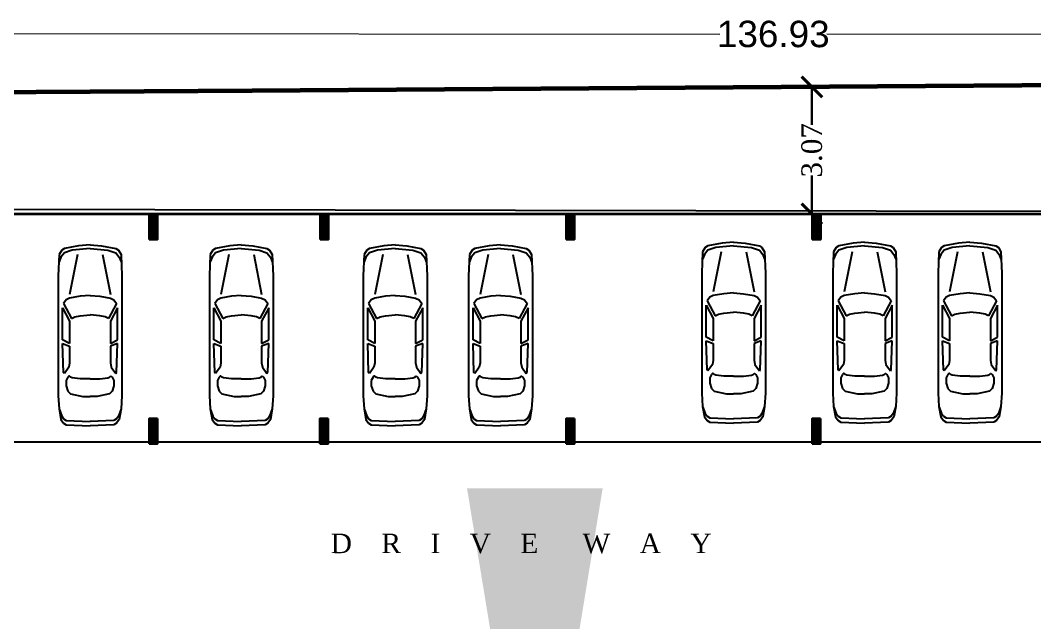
# Model space of a CAD drawing. Header units: metres. Extents: x 0 to 63445, y 32361 to 32804.
# Drawn here: x 63029.51 to 63054.12, y 32715.79 to 32730.38 of the extents above; entities that cross this region are included whole.
import ezdxf

# ---------------------------------------------------------------- set-up
doc = ezdxf.new("R2010")
doc.units = ezdxf.units.M
doc.header["$MEASUREMENT"] = 0
doc.header["$PDMODE"] = 34
doc.header["$PDSIZE"] = -10
for name, pattern in [('CONTINULUS', [0]), ('DASHED', [0.75, 0.5, -0.25]), ('DASHED2', [0.375, 0.25, -0.125]), ('HIDDEN', [9.525, 6.35, -3.175])]:
    doc.linetypes.add(name, pattern=pattern)
doc.layers.get('0').update_dxf_attribs({"lineweight": 25})
for name, color, linetype, lineweight in [('BLK_1_FLR_-1_BLT_UP_AREA', 14, 'DASHED', 9), ('CAR', 252, 'Continuous', 25), ('COLUMN', 1, 'Continuous', 30), ('DIM', 56, 'Continuous', 20), ('site', 15, 'Continuous', 50), ('TEXT-2', 65, 'Continuous', 18), ('wall', 7, 'Continuous', 30)]:
    doc.layers.add(name, color=color, linetype=linetype, lineweight=lineweight)
doc.layers.add('BLK_1_FLR_-1_COVERED_PARKING', color=7, linetype='Continuous', plot=False)
doc.layers.add('SPECIAL_PARKING', color=7, linetype='Continuous', plot=False)
doc.layers.add('VISITOR_PARKING', color=7, linetype='Continuous')
doc.styles.add('RS', font='', dxfattribs={"height": 24})
doc.styles.add('small int', font='arial.ttf', dxfattribs={"height": 18})
doc.styles.get("Standard").update_dxf_attribs({"font": 'arial.ttf', "height": 0.4})
doc.styles.add('TNR', font='times.ttf', dxfattribs={"height": 0.5})
doc.styles.get('RS').set_extended_font_data('Century Gothic')
doc.dimstyles.new('ARCHANA', dxfattribs={"dimscale": 0, "dimtxt": 0.5, "dimasz": 0.5, "dimexe": 0, "dimexo": 0, "dimgap": 0, "dimtad": 0, "dimzin": 0, "dimdsep": 46, "dimtxsty": 'TNR', "dimblk": 'ARCHTICK', "dimcen": 0.09, "dimclrd": 36, "dimclre": 36, "dimclrt": 7, "dimadec": 0, "dimazin": 0, "dimtfac": 1, "dimtofl": 0, "dimtmove": 0, "dimatfit": 3, "dimldrblk": 'ARCHTICK', "dimfxl": 1, "dimfrac": 2, "dimtolj": 1, "dimtzin": 0, "dimlwd": -1, "dimlwe": -1, "dimarcsym": 0})
doc.dimstyles.new('STD', dxfattribs={"dimtxt": 10, "dimasz": 10, "dimexe": 0, "dimexo": 0, "dimgap": 0.09, "dimtad": 0, "dimdec": 0, "dimzin": 0, "dimdsep": 46, "dimlunit": 4, "dimtxsty": 'small int', "dimcen": 0.09, "dimclrd": 75, "dimclre": 75, "dimadec": 0, "dimazin": 0, "dimtfac": 1, "dimtdec": 0, "dimtofl": 0, "dimtmove": 0, "dimatfit": 3, "dimfxl": 1, "dimtolj": 1, "dimtzin": 0, "dimarcsym": 0})

# ---------------------------------------------------------------- blocks, each defined once
blk = doc.blocks.new('A$C7D115503')
at = {"layer": 'COLUMN', "ltscale": 3}
h = blk.add_hatch(dxfattribs=at)
h.set_pattern_fill('ANSI31', color=256, style=0)
h.paths.add_polyline_path([(-14.36, -11.59), (-6.36, -11.59), (-6.36, 12.41), (-14.36, 12.41)])
at = {"layer": 'COLUMN', "ltscale": 0.05}
for p, q in [((-14.36, 12.41), (-6.36, 12.41)), ((-14.36, 12.41), (-14.36, -11.59)), ((-6.36, 12.41), (-6.36, -11.59)), ((-6.36, -11.59), (-14.36, -11.59))]:
    blk.add_line(p, q, dxfattribs=at)
blk = doc.blocks.new('_ArchTick')
at = {"color": 0, "linetype": 'ByBlock', "const_width": 0.15}
blk.add_lwpolyline([(-0.5, -0.5), (0.5, 0.5)], dxfattribs=at)
blk = doc.blocks.new('*D121')
at = {"layer": 'Defpoints', "color": 0, "linetype": 'HIDDEN', "ltscale": 3, "transparency": 16777216}
for p in [(62981.258, 32730.117), (62981.257, 32728.733), (63118.182, 32728.596)]:
    blk.add_point(p, dxfattribs=at)
at = {"layer": 'DIM', "color": 36, "linetype": 'DASHED2', "ltscale": 3, "transparency": 16777216}
for p, q in [((62981.257, 32729.117), (62981.258, 32730.117)), ((63118.183, 32728.979), (63118.184, 32729.979))]:
    blk.add_line(p, q, dxfattribs=at)
at = {"layer": 'DIM', "ltscale": 3, "transparency": 16777216}
for p, q in [((62981.258, 32730.117), (63046.477, 32730.051)), ((63118.184, 32729.979), (63049.073, 32730.049))]:
    blk.add_line(p, q, dxfattribs=at)
at = {"layer": 'DIM', "linetype": 'HIDDEN', "ltscale": 3, "transparency": 16777216, "xscale": 0.2, "yscale": 0.2, "zscale": 0.2}
for p, rotation in [((62981.258, 32730.117), 179.9424950287205), ((63118.184, 32729.979), 359.9424950287206)]:
    blk.add_blockref('_ArchTick', p, dxfattribs=dict(at, rotation=rotation))
at = {"layer": 'DIM', "linetype": 'HIDDEN', "ltscale": 3, "transparency": 16777216, "insert": (63047.775, 32730.05), "char_height": 0.4, "attachment_point": 5, "rotation": 359.9425}
blk.add_mtext('\\A1;{\\H1.6x;136.93}', dxfattribs=at)
blk = doc.blocks.new('A$C1D283AF7')
at = {"layer": 'CAR', "linetype": 'ByBlock'}
for p, q in [((661, 5218, 0), (1345, 5243, 0)), ((2029, 5218, 0), (1345, 5243, 0)), ((458, 4762, 0), (509, 5066, 0)), ((458, 4762, 0), (534, 4965, 0)), ((509, 5066, 0), (585, 5167, 0)), ((534, 4965, 0), (585, 5041, 0)), ((585, 5167, 0), (661, 5218, 0)), ((585, 5041, 0), (661, 5091, 0)), ((661, 5091, 0), (1345, 5117, 0)), ((2029, 5091, 0), (1345, 5117, 0)), ((2105, 5167, 0), (2029, 5218, 0)), ((2105, 5041, 0), (2029, 5091, 0)), ((2181, 5066, 0), (2105, 5167, 0)), ((2156, 4965, 0), (2105, 5041, 0)), ((2232, 4762, 0), (2156, 4965, 0)), ((2232, 4762, 0), (2181, 5066, 0)), ((433, 4382, 0), (458, 4762, 0)), ((2257, 4382, 0), (2232, 4762, 0)), ((433, 961, 0), (433, 4382, 0)), ((787, 4331, 0), (1142, 4407, 0)), ((1142, 4407, 0), (1345, 4407, 0)), ((1548, 4407, 0), (1345, 4407, 0)), ((1902, 4331, 0), (1548, 4407, 0)), ((2257, 961, 0), (2257, 4382, 0)), ((661, 4103, 0), (711, 4255, 0)), ((661, 3951, 0), (661, 4103, 0)), ((711, 4255, 0), (787, 4331, 0)), ((1978, 4255, 0), (1902, 4331, 0)), ((2029, 4103, 0), (1978, 4255, 0)), ((2029, 3951, 0), (2029, 4103, 0)), ((711, 3850, 0), (661, 3951, 0)), ((737, 3824, 0), (711, 3850, 0)), ((762, 3824, 0), (737, 3824, 0)), ((787, 3850, 0), (762, 3824, 0)), ((838, 3875, 0), (787, 3850, 0)), ((1066, 3900, 0), (838, 3875, 0)), ((1345, 3900, 0), (1066, 3900, 0)), ((1345, 3900, 0), (1624, 3900, 0)), ((1624, 3900, 0), (1852, 3875, 0)), ((1852, 3875, 0), (1902, 3850, 0)), ((1902, 3850, 0), (1928, 3824, 0)), ((1928, 3824, 0), (1953, 3824, 0)), ((1953, 3824, 0), (1978, 3850, 0)), ((1978, 3850, 0), (2029, 3951, 0)), ((585, 3723, 0), (559, 2887, 0)), ((610, 3748, 0), (585, 3723, 0)), ((737, 3571, 0), (610, 3748, 0)), ((762, 3444, 0), (737, 3571, 0)), ((1928, 3444, 0), (1953, 3571, 0)), ((1953, 3571, 0), (2080, 3748, 0)), ((2080, 3748, 0), (2105, 3723, 0)), ((2105, 3723, 0), (2130, 2887, 0)), ((762, 2963, 0), (762, 3444, 0)), ((1928, 2963, 0), (1928, 3444, 0)), ((559, 2887, 0), (762, 2963, 0)), ((2130, 2887, 0), (1928, 2963, 0)), ((762, 2887, 0), (559, 2785, 0)), ((559, 2785, 0), (559, 1873, 0)), ((762, 2253, 0), (762, 2887, 0)), ((1928, 2887, 0), (2130, 2785, 0)), ((1928, 2253, 0), (1928, 2887, 0)), ((2130, 2785, 0), (2130, 1873, 0)), ((559, 1873, 0), (762, 2253, 0)), ((585, 1746, 0), (813, 2177, 0)), ((813, 2177, 0), (914, 2126, 0)), ((914, 2126, 0), (1066, 2101, 0)), ((1066, 2101, 0), (1345, 2076, 0)), ((1624, 2101, 0), (1345, 2076, 0)), ((1776, 2126, 0), (1624, 2101, 0)), ((1877, 2177, 0), (1776, 2126, 0)), ((2105, 1746, 0), (1877, 2177, 0)), ((2130, 1873, 0), (1928, 2253, 0)), ((661, 1645, 0), (585, 1746, 0)), ((2029, 1645, 0), (2105, 1746, 0)), ((762, 1594, 0), (661, 1645, 0)), ((1066, 1544, 0), (762, 1594, 0)), ((990, 353, 0), (762, 1493, 0)), ((1345, 1518, 0), (1066, 1544, 0)), ((1345, 1518, 0), (1624, 1544, 0)), ((1624, 1544, 0), (1928, 1594, 0)), ((1700, 353, 0), (1928, 1493, 0)), ((1928, 1594, 0), (2029, 1645, 0)), ((458, 353, 0), (433, 961, 0)), ((2232, 353, 0), (2257, 961, 0)), ((509, 429, 0), (458, 555, 0)), ((534, 226, 0), (458, 353, 0)), ((610, 302, 0), (509, 429, 0)), ((838, 226, 0), (610, 302, 0)), ((1852, 226, 0), (2080, 302, 0)), ((2080, 302, 0), (2181, 429, 0)), ((2156, 226, 0), (2232, 353, 0)), ((2181, 429, 0), (2232, 555, 0)), ((610, 175, 0), (534, 226, 0)), ((1015, 99, 0), (610, 175, 0)), ((1345, 175, 0), (838, 226, 0)), ((1345, 74, 0), (1015, 99, 0)), ((1345, 175, 0), (1852, 226, 0)), ((1345, 74, 0), (1674, 99, 0)), ((1674, 99, 0), (2080, 175, 0)), ((2080, 175, 0), (2156, 226, 0))]:
    blk.add_line(p, q, dxfattribs=at)
blk = doc.blocks.new('*D152')
at = {"layer": 'Defpoints', "color": 0, "ltscale": 0.5, "transparency": 16777216}
for p in [(63048.364, 32728.773), (63048.711, 32728.773), (63048.385, 32725.698)]:
    blk.add_point(p, dxfattribs=at)
at = {"layer": 'wall', "color": 36, "ltscale": 0.5, "transparency": 16777216}
for p, q in [((63048.364, 32728.773), (63048.711, 32728.773)), ((63048.711, 32728.773), (63048.711, 32727.85)), ((63048.711, 32725.698), (63048.711, 32726.621)), ((63048.385, 32725.698), (63048.711, 32725.698))]:
    blk.add_line(p, q, dxfattribs=at)
at = {"layer": 'wall', "color": 36, "ltscale": 0.5, "transparency": 16777216, "xscale": 0.5, "yscale": 0.5, "zscale": 0.5}
for p, rotation in [((63048.711, 32728.773), 90), ((63048.711, 32725.698), 270)]:
    blk.add_blockref('_ArchTick', p, dxfattribs=dict(at, rotation=rotation))
at = {"layer": 'wall', "color": 7, "ltscale": 0.5, "transparency": 16777216, "insert": (63048.711, 32727.235), "char_height": 0.5, "attachment_point": 5, "rotation": 90, "style": 'TNR'}
blk.add_mtext('\\A1;3.07', dxfattribs=at)

msp = doc.modelspace()

# ---------------------------------------------------------------- linework, layer by layer
at = {"layer": 'BLK_1_FLR_-1_BLT_UP_AREA', "color": 14, "linetype": 'CONTINULUS', "ltscale": 0.05}
msp.add_lwpolyline([(62963.109, 32725.9046), (62963.109, 32720.1278), (62959.602, 32720.1278), (62958.4002, 32712.2986), (62963.109, 32712.2986), (62963.109, 32707.4882), (62977.5007, 32707.4882), (62977.5007, 32698.5199), (63001.0856, 32698.5194), (63001.0856, 32693.4478), (63048.8719, 32693.4478), (63048.8719, 32710.124), (63099.0078, 32715.8294), (63099.0123, 32725.675), (62963.109, 32725.9046)], close=True, dxfattribs=at)
at = {"layer": 'BLK_1_FLR_-1_COVERED_PARKING', "ltscale": 0.5}
msp.add_lwpolyline([(62963.109, 32725.9046), (62963.109, 32720.1278), (62959.602, 32720.1278), (62958.4002, 32712.2986), (62963.109, 32712.2986), (62963.109, 32707.4882), (62977.5007, 32707.4882), (62977.5007, 32698.5199), (63001.0857, 32698.5194), (63001.0856, 32693.4478), (63048.8719, 32693.4478), (63095.3959, 32698.2577), (63099.0078, 32715.8294), (63099.0078, 32725.675), (63098.6104, 32725.6752), (63090.7094, 32725.682), (63090.4449, 32725.6895), (63084.2161, 32725.7), (63059.0174, 32725.7426), (62971.542, 32725.9046), (62963.109, 32725.9046)], close=True, dxfattribs=at)
at = {"layer": 'site', "lineweight": 60}
msp.add_lwpolyline([(63068.7688, 32709.3829), (63051.9933, 32707.4816), (63053.1793, 32689.2969), (63027.6613, 32689.3251), (63011.4583, 32689.3251), (62994.3602, 32689.4747), (62985.776, 32689.8635), (62977.3649, 32691.1834), (62968.9537, 32692.5034), (62970.0846, 32697.1696), (62971.5028, 32701.7467), (62965.1735, 32703.7078), (62959.1315, 32705.5799), (62954.0502, 32706.629), (62954.9382, 32710.9304), (62955.7833, 32715.0234), (62956.8554, 32722.007), (62957.9274, 32728.9906), (62981.2569, 32728.7333), (63002.9459, 32728.7333), (63022.0278, 32728.6006), (63035.1352, 32728.6811), (63046.8012, 32728.7618), (63058.4683, 32728.8426)], dxfattribs=at)
at = {"layer": 'SPECIAL_PARKING', "color": 2, "ltscale": 0.5}
msp.add_lwpolyline([(62963.109, 32725.9046), (62963.109, 32720.1278), (62959.602, 32720.1278), (62958.4002, 32712.2986), (62963.109, 32712.2986), (62963.109, 32707.4882), (62977.5007, 32707.4882), (62977.5007, 32698.5199), (63001.0857, 32698.5194), (63001.0856, 32675.9187), (63048.8719, 32675.9187), (63048.8719, 32710.147), (63099.0078, 32715.8294), (63099.0078, 32725.675), (63098.6104, 32725.6752), (63090.7094, 32725.682), (63090.4449, 32725.6895), (63084.2161, 32725.7), (63059.0174, 32725.7426), (62971.542, 32725.9046), (62963.109, 32725.9046)], close=True, dxfattribs=at)
at = {"layer": 'VISITOR_PARKING', "linetype": 'CONTINULUS', "ltscale": 0.05}
msp.add_lwpolyline([(63090.7012, 32725.682), (63017.9397, 32725.682), (63017.9397, 32720.1733), (63090.7012, 32720.1733)], close=True, dxfattribs=at)
at = {"layer": 'wall', "ltscale": 0.5}
msp.add_line((62971.542, 32725.7333), (63099.0078, 32725.675), dxfattribs=at)
at = {"layer": 'wall'}
for centre in [(63042.9306, 32725.5307), (63042.9265, 32720.5861)]:
    msp.add_arc(centre, 0.0254, 0, 90, dxfattribs=at)

# ---------------------------------------------------------------- block references
at = {"layer": 'CAR', "extrusion": (-3.75e-14, 0.001087, 0.999999), "xscale": 0.0008481566692353, "yscale": 0.0008481566692353, "zscale": 0.8481566721217545, "rotation": 180}
for p in [(63032.3455, 32724.9879, 35.5866), (63036.0133, 32724.9879, 35.5866), (63039.7465, 32724.9879, 35.5866), (63042.3009, 32724.9879, 35.5866), (63047.9542, 32725.0521, 35.5867), (63051.1317, 32725.0521, 35.5867), (63053.6861, 32725.0521, 35.5867)]:
    msp.add_blockref('A$C1D283AF7', p, dxfattribs=at)
at = {"layer": 'COLUMN', "ltscale": 0.05, "xscale": 0.025400733691282, "yscale": 0.025400733691282, "zscale": 0.025400733691282, "rotation": 180}
for p in [(63032.4801, 32725.3877), (63036.622, 32725.3877), (63042.5912, 32725.3877), (63048.5604, 32725.3877), (63032.476, 32720.4431), (63036.6179, 32720.4431), (63042.5871, 32720.4431), (63048.5562, 32720.4431)]:
    msp.add_blockref('A$C7D115503', p, dxfattribs=at)

# ---------------------------------------------------------------- texts
at = {"layer": 'TEXT-2', "ltscale": 0.05, "insert": (63037.0415, 32717.9481), "char_height": 0.472544, "width": 12.531694, "attachment_point": 1, "style": 'RS'}
msp.add_mtext('{\\fRomantic|b0|i0|c2|p2;D    R    I    V    E      W    A    Y}', dxfattribs=at)

# ---------------------------------------------------------------- dimensions: what is measured, and where the dimension line sits
at = {"layer": 'DIM', "linetype": 'HIDDEN', "ltscale": 3}
dim = msp.add_linear_dim(base=(62981.2583, 32730.1166), p1=(63118.1822, 32728.5959), p2=(62981.2569, 32728.7333), angle=179.9425, text='{\\H1.6x;<>}', dimstyle='ARCHANA', override={"dimscale": 1, "dimtxt": 0.278, "dimasz": 0.2, "dimtxsty": 'Standard', "dimclrd": 256, "dimclrt": 256, "dimfxlon": 1, "dimarcsym": 1}, dxfattribs=at)
dim.commit()
dim.dimension.update_dxf_attribs({"geometry": '*D121', "text_midpoint": (63047.775, 32730.0499), "dimtype": 161})
at = {"layer": 'wall', "ltscale": 0.5}
dim = msp.add_linear_dim(base=(63048.7114, 32728.7727), p1=(63048.3854, 32725.6982), p2=(63048.3641, 32728.7727), angle=90, dimstyle='ARCHANA', override={"dimscale": 1, "dimfxl": 6, "dimarcsym": 1}, dxfattribs=at)
dim.commit()
dim.dimension.update_dxf_attribs({"geometry": '*D152', "text_midpoint": (63048.7114, 32727.2354)})

# ---------------------------------------------------------------- leaders
at = {"layer": 'wall'}
msp.add_leader([(63041.992, 32709.0422), (63041.992, 32710.2309), (63038.7291, 32710.2309)], dimstyle='STD', override={"dimgap": 0.09, "dimtad": 0, "dimfxl": 0.18, "dimfxlon": 1, "dimarcsym": 1}, dxfattribs=at)

doc.saveas('drawing.dxf')
